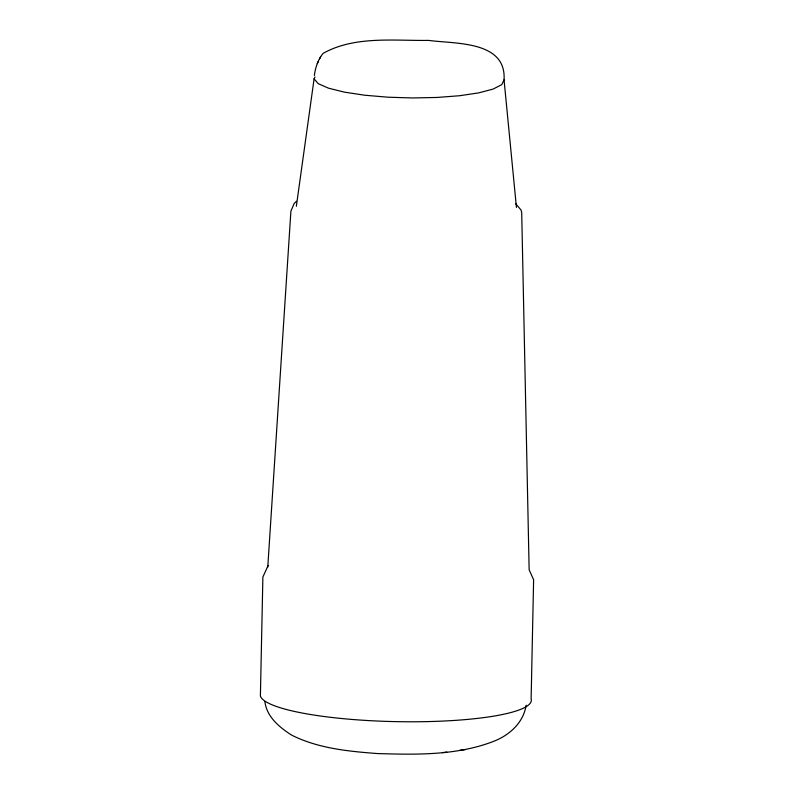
<?xml version="1.0" encoding="UTF-8"?>
<svg xmlns="http://www.w3.org/2000/svg" width="794" height="794" viewBox="0 0 794 794"><rect width="100%" height="100%" fill="white"/><g stroke="black" fill="none" stroke-linecap="round" stroke-linejoin="round"><path stroke-width="1.19" d="M296.361 206.251L314.096 78.834L315.019 76.909M516.437 207.442L504.051 79.866C506.532 40.484 454.813 44.017 428.691 40.395C393.864 40.901 354.69 35.661 323.108 53.367C318.057 59.58 315.337 67.569 314.384 75.47M267.767 567.174L290.902 211.184L294.177 203.512L296.43 201.259M526.134 705.231C523.375 723.274 508.626 735.939 492.161 741.914C455.716 755.57 415.639 754.717 377.289 753.546C348.248 751.342 318.255 748.424 291.805 735.214C279.667 727.542 266.576 716.774 264.898 701.529M317.302 63.619L318.404 61.327M319.555 58.964L320.637 56.721M504.051 79.866L501.729 84.66L493.084 89.097L478.722 92.868L459.607 95.727L437.047 97.454L412.592 97.96L387.889 97.196L364.625 95.211L344.398 92.144L328.577 88.203L318.235 83.668L314.096 78.834M268.144 565.417L262.883 577.039L260.392 696.02A135.625 24.247 1.2 0 0 403.531 721.746A135.625 24.247 1.2 0 0 531.126 698.73L533.608 579.749L529.141 569.784L521.698 212.435L521.013 209.993L515.643 203.641M459.577 750.35L465.483 749.566M442.447 752.643L446.794 752.077"/></g></svg>
